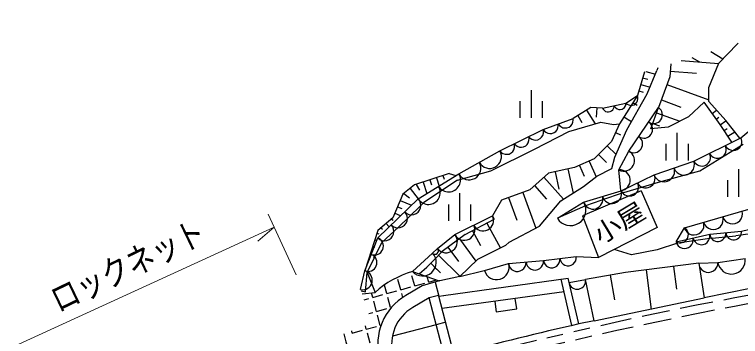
# Model space of a CAD drawing. Units: millimetres, scale not verified. Extents: x 40000 to 680000, y 20000 to 380000.
# Drawn here: x 319406 to 371764, y 279846 to 303089 of the extents above; entities that cross this region are included whole.
import ezdxf
from ezdxf.enums import TextEntityAlignment as Align

# ---------------------------------------------------------------- set-up
doc = ezdxf.new("R2010")
doc.units = ezdxf.units.MM
doc.header["$LTSCALE"] = 1000
doc.linetypes.add('USER1', pattern=[2, 1.2, -0.8])
doc.linetypes.add('USER2', pattern=[10, 6.4, -1.6, 0.4, -1.6])
for name, color, linetype, lineweight in [('M-BGD', 7, 'Continuous', 25), ('M-BMK', 2, 'USER2', 13), ('M-STR-HTXT', 7, 'Continuous', 13), ('M-STR-STR3', 7, 'Continuous', 25)]:
    doc.layers.add(name, color=color, linetype=linetype, lineweight=lineweight)
doc.styles.add('ＭＳ ゴシック', font='')
doc.styles.get('ＭＳ ゴシック').set_extended_font_data('MS Gothic')

msp = doc.modelspace()

# ---------------------------------------------------------------- linework, layer by layer
at = {"layer": 'M-BGD'}
for p, q in [((371526, 300951), (371597, 301022)), ((369617, 300413), (370496, 299893)), ((367496, 299762), (370177, 299543)), ((368245, 299992), (368799, 299664)), ((364941, 298977), (365627, 298775)), ((365043, 297373), (365743, 299052)), ((365796, 299240), (365743, 299052)), ((366696, 298999), (368594, 298844)), ((364832, 298944), (364330, 297239)), ((364709, 298526), (365072, 298419)), ((364568, 298048), (365242, 297850)), ((366460, 298034), (369489, 296930)), ((356661, 297627), (356661, 295627)), ((364427, 297569), (364738, 297477)), ((369488, 296803), (369491, 297810)), ((364330, 297239), (363028, 295197)), ((366057, 296927), (367470, 296412)), ((355861, 296827), (355861, 295627)), ((357461, 296827), (357461, 295627)), ((361397, 296362), (361355, 295673)), ((364004, 296729), (364302, 296539)), ((360659, 296189), (361277, 295199)), ((365718, 295991), (367399, 295388)), ((369722, 295949), (370041, 296176)), ((360023, 295792), (360328, 295303)), ((363353, 295708), (363905, 295356)), ((370011, 295542), (370195, 295667)), ((370300, 295134), (370716, 295410)), ((365443, 295224), (365931, 295050)), ((370577, 294718), (370804, 294869)), ((362749, 294563), (363118, 294401)), ((367181, 294559), (367181, 292559)), ((370853, 294302), (371346, 294630)), ((366381, 293759), (366381, 292559)), ((367981, 293759), (367981, 292559)), ((362156, 293614), (362790, 292983)), ((361528, 292982), (362113, 292400)), ((360144, 292199), (360488, 291412)), ((360858, 292510), (361351, 291378)), ((358390, 291744), (358658, 290489)), ((359322, 291944), (359695, 290199)), ((371619, 291932), (371619, 289932)), ((349359, 291149), (349476, 290791)), ((349833, 291304), (350030, 290701)), ((350308, 291459), (350390, 291209)), ((350744, 291602), (351240, 291458)), ((357584, 291342), (358997, 289754)), ((370819, 291132), (370819, 289932)), ((348379, 290829), (348612, 290401)), ((348885, 290994), (349151, 290179)), ((356903, 290737), (357776, 289756)), ((347483, 290180), (347888, 289865)), ((347940, 290538), (348526, 289790)), ((351498, 290186), (351498, 288186)), ((356056, 290249), (356997, 287676)), ((364607, 290359), (360380, 288568)), ((363362, 290244), (360589, 289273)), ((347225, 289671), (348030, 289333)), ((348509, 289811), (348529, 289786)), ((355042, 289878), (355639, 288246)), ((347031, 289208), (347337, 289080)), ((348666, 289262), (347100, 287745)), ((350698, 289386), (350698, 288186)), ((352298, 289386), (352298, 288186)), ((360589, 289273), (358556, 288383)), ((346836, 288746), (347224, 288583)), ((353875, 288566), (353997, 288315)), ((360380, 288568), (361515, 285547)), ((346208, 288006), (346400, 287777)), ((346590, 288326), (346706, 288250)), ((351910, 287205), (353997, 288315)), ((353475, 288038), (354445, 286216)), ((345598, 287496), (344672, 284587)), ((345826, 287686), (345937, 287600)), ((352432, 287483), (353004, 286407)), ((345537, 287304), (345692, 287255)), ((351910, 287205), (350255, 285989)), ((369732, 286948), (367213, 286594)), ((369732, 286948), (371420, 287111)), ((373570, 287418), (371420, 287111)), ((345386, 286829), (345463, 286804)), ((351497, 286901), (352683, 285286)), ((355089, 286646), (354828, 286406)), ((345084, 285880), (345142, 285862)), ((345235, 286354), (345383, 286307)), ((349669, 285389), (350255, 285989)), ((350669, 286293), (351427, 285261)), ((344933, 285406), (345010, 285381)), ((345325, 285559), (345347, 285613)), ((348107, 284535), (349562, 285871)), ((349143, 284850), (349685, 285405)), ((349977, 285705), (351529, 284189)), ((359924, 285622), (361515, 285547)), ((348598, 284363), (349143, 284850)), ((349421, 285135), (349873, 284694)), ((368755, 285138), (363465, 284466)), ((366945, 284908), (367153, 283270)), ((368755, 285138), (369154, 282633)), ((344846, 284460), (345412, 283024)), ((348106, 284535), (350036, 283861)), ((349845, 284721), (350129, 284443)), ((363465, 284466), (360583, 283961)), ((364962, 284656), (365327, 281788)), ((347259, 283222), (347059, 283957)), ((348270, 283498), (348070, 284233)), ((349281, 283773), (349175, 284162)), ((349281, 283773), (349847, 283927)), ((350090, 283872), (350036, 283861)), ((351517, 284178), (350069, 283868)), ((359401, 283754), (360583, 283961)), ((361218, 280983), (360583, 283961)), ((362366, 284273), (362676, 282500)), ((346248, 282946), (346084, 283550)), ((347259, 283222), (347994, 283422)), ((348270, 283498), (349005, 283698)), ((349744, 283774), (350008, 282766)), ((372451, 283319), (369154, 282633)), ((344400, 283136), (344730, 283080)), ((344475, 282915), (345412, 283024)), ((345237, 282671), (345149, 282994)), ((345237, 282671), (345973, 282871)), ((346248, 282946), (346983, 283147)), ((347415, 282652), (347334, 282946)), ((349996, 282811), (349319, 282633)), ((351114, 278542), (350008, 282766)), ((344616, 282501), (344962, 282596)), ((345513, 281660), (345313, 282395)), ((346524, 281936), (346323, 282671)), ((349319, 282633), (348129, 281939)), ((353880, 265221), (349319, 282633)), ((361218, 280983), (369154, 282633)), ((345513, 281660), (346248, 281860)), ((346524, 281936), (346628, 281964)), ((344954, 281508), (345237, 281585)), ((345789, 280649), (345588, 281384)), ((345789, 280649), (345861, 280669)), ((349826, 280699), (346661, 279870)), ((350503, 280876), (349826, 280699)), ((343767, 280098), (343723, 280257)), ((343767, 280098), (344502, 280298)), ((344778, 280374), (344712, 280615)), ((344778, 280374), (345513, 280574)), ((345053, 279363), (344853, 280098))]:
    msp.add_line(p, q, dxfattribs=at)
for points in [[(358556, 288383), (360453, 289550), (363163, 290355), (365534, 291527), (368406, 292501), (371801, 294194), (373958, 295982), (376053, 298408), (379000, 301570), (378557, 303089)], [(369491, 297810), (370192, 299582), (371526, 300951)], [(366739, 299529), (366662, 298587), (365855, 296374)], [(355089, 286646), (357260, 287817), (358815, 289638), (360439, 290673), (361400, 291416), (362494, 291974), (362703, 292785), (363573, 294769), (365043, 297373)], [(361817, 296336), (363505, 296682), (364330, 297239)], [(361817, 296336), (361869, 296245), (361936, 296174), (362038, 296098), (362141, 296066), (362246, 296055), (362377, 296082), (362470, 296134), (362552, 296203), (362616, 296313), (362647, 296405), (362661, 296509), (362713, 296419), (362780, 296347), (362882, 296271), (362985, 296239), (363090, 296228), (363221, 296255), (363314, 296307), (363396, 296376), (363460, 296486), (363491, 296578), (363505, 296682), (363600, 296608), (363704, 296561), (363846, 296525), (363970, 296537), (364087, 296571), (364215, 296658), (364291, 296754), (364349, 296865), (364368, 297010), (364361, 297122), (364330, 297239)], [(361817, 296336), (360977, 296388), (359704, 295593)], [(363134, 290381), (363002, 291872), (363716, 293222), (365855, 296374)], [(371143, 293865), (370290, 295149), (369143, 296764), (368027, 295702), (366543, 294961), (365306, 294841), (365855, 296374)], [(371728, 294157), (370701, 295428), (369488, 296803)], [(354417, 293237), (357538, 294784), (359704, 295593)], [(354417, 293237), (354516, 293137), (354628, 293066), (354786, 293002), (354932, 292997), (355073, 293018), (355235, 293098), (355337, 293198), (355421, 293317), (355466, 293482), (355475, 293613), (355457, 293753), (355556, 293653), (355668, 293582), (355826, 293518), (355972, 293512), (356113, 293534), (356275, 293614), (356378, 293713), (356461, 293833), (356506, 293997), (356515, 294128), (356497, 294269), (356596, 294168), (356708, 294098), (356867, 294034), (357012, 294028), (357154, 294050), (357315, 294129), (357418, 294229), (357501, 294348), (357546, 294513), (357555, 294644), (357538, 294784), (357625, 294675), (357729, 294593), (357879, 294514), (358023, 294493), (358165, 294500), (358333, 294563), (358445, 294651), (358540, 294760), (358601, 294919), (358624, 295048), (358621, 295189), (358708, 295079), (358813, 294998), (358963, 294918), (359106, 294898), (359249, 294905), (359417, 294967), (359529, 295055), (359624, 295165), (359685, 295324), (359708, 295452), (359704, 295593)], [(356905, 293368), (359378, 294633), (361694, 295324), (362605, 295142), (363028, 295197)], [(367126, 286683), (367715, 287695), (373269, 289299), (375381, 290452), (376225, 291772), (374120, 295309)], [(363028, 295197), (362469, 293929), (361214, 292666), (359788, 292044), (357924, 291645), (356563, 290434), (354535, 289693), (353875, 288566)], [(367126, 286683), (369550, 287231), (371847, 287459), (373549, 287853), (376080, 288157), (378741, 288172), (381326, 288519), (382726, 288838), (383745, 289514), (383909, 290442), (382045, 294893)], [(348519, 289776), (348529, 289786), (351443, 291592), (354417, 293237)], [(351357, 291121), (353761, 291802), (356905, 293368)], [(363362, 290244), (365842, 290978), (368838, 291809), (371949, 293725)], [(350744, 291602), (348263, 290791), (348254, 290784)], [(351357, 291121), (348919, 289507), (348656, 289252)], [(348262, 290790), (347417, 290129), (346698, 288416), (345598, 287496)], [(364607, 290359), (365748, 287710), (361515, 285547)], [(344364, 283244), (344672, 284587), (345606, 286959), (348527, 289784)], [(349547, 285857), (349910, 286191), (351167, 287205), (353875, 288566)], [(344730, 283080), (344846, 284460), (345895, 286639), (347100, 287745)], [(354828, 286406), (352805, 285401), (351517, 284178), (353279, 284607)], [(367213, 286594), (365753, 286095), (363903, 285742), (362645, 286125)], [(353300, 284601), (355041, 285120), (357555, 285321), (359924, 285622)], [(368755, 285138), (370138, 285196), (372092, 285486)], [(350036, 283861), (348815, 283497), (347625, 282803)]]:
    msp.add_lwpolyline(points, dxfattribs=at)
at = {"layer": 'M-BGD', "linetype": 'USER1'}
for points in [[(352963, 277382), (354193, 278253), (357925, 279168), (362842, 280297), (365586, 280889), (368705, 281531), (371344, 282047), (373779, 282502), (376660, 283013), (379466, 283484), (381208, 283763), (383148, 284061), (385046, 284341), (386611, 284987)], [(352803, 278004), (353939, 278808), (357790, 279753), (362715, 280883), (365466, 281477), (368590, 282120), (371234, 282637), (373674, 283093), (376561, 283605)]]:
    msp.add_lwpolyline(points, dxfattribs=at)
at = {"layer": 'M-BGD'}
for centre, radius, start, end in [((365499, 295849), 635, 235.8395, 55.8395), ((364786, 294798), 635, 235.8395, 55.8395), ((364073, 293748), 635, 235.8395, 55.8395), ((371235, 293911), 632, 206.4944, 26.4944), ((353674, 292826), 850, 208.9556, 28.9556), ((363359, 292547), 764, 242.1262, 62.1262), ((370104, 293347), 632, 206.4944, 26.4944), ((368972, 292783), 632, 206.4944, 26.4944), ((352187, 292003), 850, 208.9556, 28.9556), ((367688, 292258), 758, 198.7421, 18.7421), ((363068, 291127), 748, 275.0654, 95.0654), ((366252, 291770), 758, 198.7421, 18.7421), ((350715, 291140), 857, 211.7873, 31.7873), ((364941, 291234), 661, 206.3009, 26.3009), ((349258, 290237), 857, 211.7873, 31.7873), ((363756, 290648), 661, 206.3009, 26.3009), ((362485, 290154), 707, 196.546, 16.546), ((348041, 289313), 677, 224.0377, 44.0377), ((348524, 289781), 7.3, 224.0377, 44.0377), ((359504, 288966), 1113, 211.5965, 31.5965), ((361130, 289751), 707, 196.546, 16.546), ((347067, 288372), 677, 224.0377, 44.0377), ((353198, 288226), 758, 206.6986, 26.6986), ((369798, 288297), 723, 196.1008, 16.1008), ((371186, 288697), 723, 196.1008, 16.1008), ((368409, 287896), 723, 196.1008, 16.1008), ((346093, 287430), 677, 224.0377, 44.0377), ((351844, 287545), 758, 206.6986, 26.6986), ((367420, 287189), 586, 239.8051, 59.8051), ((371273, 287402), 577, 185.6647, 5.6647), ((345373, 286366), 637, 248.509, 68.509), ((350539, 286698), 807, 218.8822, 38.8822), ((367732, 286820), 621, 192.7275, 12.7275), ((368944, 287094), 621, 192.7275, 12.7275), ((370124, 287288), 577, 185.6647, 5.6647), ((349729, 286024), 247, 222.5547, 42.5547), ((344906, 285180), 637, 248.509, 68.509), ((348834, 285203), 988, 222.5547, 42.5547), ((358147, 285396), 597, 187.2412, 7.2412), ((359332, 285547), 597, 187.2412, 7.2412), ((371115, 285341), 988, 188.4195, 8.4195), ((354170, 284860), 908, 196.6017, 16.6017), ((355669, 285170), 631, 184.5779, 4.578), ((356927, 285271), 631, 184.5779, 4.578), ((369447, 285167), 692, 182.4064, 2.4064), ((344518, 283915), 689, 257.0654, 77.0654), ((349983, 278030), 6770, 106.0894, 132.4658), ((359992, 283857), 600, 189.9387, 9.9387), ((349680, 279283), 4075, 120.27, 194.6782), ((349680, 279283), 3075, 120.27, 194.6782), ((349425, 281383), 6416, 191.9907, 213.7388)]:
    msp.add_arc(centre, radius, start, end, dxfattribs=at)
at = {"layer": 'M-BMK'}
msp.add_arc((428291, -16093), 300000, 98.96948, 104.61279, dxfattribs=at)
at = {"layer": 'M-STR-HTXT'}
for p, q in [((339713, 284300), (337706, 288681)), ((319406, 279142), (338142, 287728)), ((338142, 287728), (336954, 286722))]:
    msp.add_line(p, q, dxfattribs=at)
at = {"layer": 'M-STR-STR3'}
for p, q in [((350345, 282812), (359333, 284051)), ((359610, 280637), (358835, 283982)), ((360097, 280749), (359333, 284051)), ((350008, 282766), (350369, 282815)), ((350576, 281935), (359039, 283102)), ((350237, 281889), (350601, 281939)), ((361218, 280983), (360097, 280749))]:
    msp.add_line(p, q, dxfattribs=at)
msp.add_lwpolyline([(354036, 282380), (354143, 281638), (355628, 281852), (355521, 282594)], dxfattribs=at)
msp.add_arc((428291, -16093), 304575, 102.93823, 104.61426, dxfattribs=at)

# ---------------------------------------------------------------- texts
at = {"layer": 'M-BGD', "style": 'ＭＳ ゴシック', "width": 1.1}
msp.add_text('小屋', height=1320, rotation=31.1, dxfattribs=at).set_placement((361863, 286131), align=Align.BOTTOM_LEFT)
at = {"layer": 'M-STR-HTXT', "style": 'ＭＳ ゴシック', "width": 0.8}
msp.add_text('ロックネット', height=1833, rotation=25.7, dxfattribs=at).set_placement((322806, 281042), align=Align.BOTTOM_LEFT)

doc.saveas('drawing.dxf')
